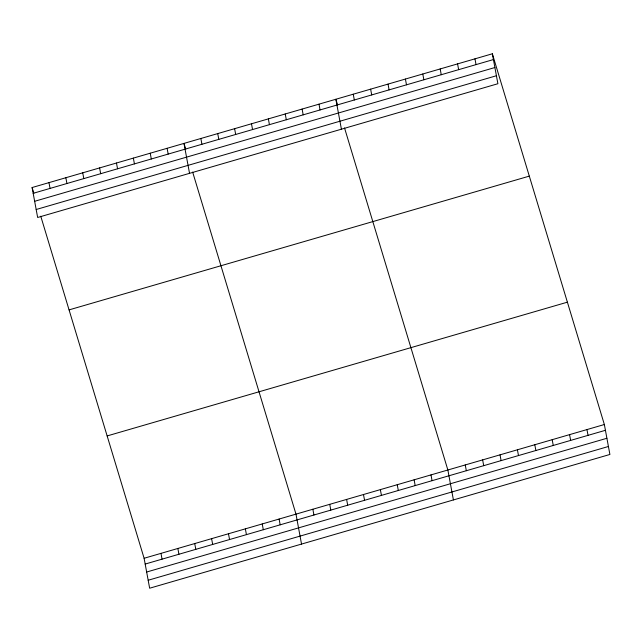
<?xml version="1.0" encoding="UTF-8"?>
<svg xmlns="http://www.w3.org/2000/svg" width="642" height="642" viewBox="0 0 642 642"><rect width="100%" height="100%" fill="white"/><g stroke="black" fill="none" stroke-linecap="round" stroke-linejoin="round"><path stroke-width="0.96" d="M492.35 53.784L497.895 83.725L37.653 217.477L32.1 187.536L492.35 53.784L604.355 424.522L609.9 454.464L149.65 588.216L144.105 558.275L40.759 216.21M33.167 193.322L493.417 59.562M34.652 201.291L494.894 67.53M36.169 209.509L496.418 75.748M69.063 309.885L529.305 176.125M107.142 435.934L567.392 302.173M144.105 558.275L604.355 424.522M145.172 564.061L605.422 430.301M146.649 572.03L606.899 438.269M148.174 580.248L608.423 446.487M337.596 104.991L335.862 99.261L341.416 129.202M344.529 127.935L447.867 470L453.413 499.941M185.715 149.137L183.981 143.399L189.534 173.34M192.648 172.072L295.986 514.138L301.531 544.079M32.1 187.536L33.833 193.274M586.965 429.57L588.032 435.356M569.574 434.626L570.65 440.404M552.192 439.682L553.26 445.46M474.96 58.831L476.035 64.609M534.802 444.729L535.869 450.515M457.577 63.887L458.645 69.665M517.412 449.785L518.487 455.563M440.187 68.943L441.255 74.721M500.03 454.841L501.097 460.619M422.797 73.99L423.872 79.769M482.64 459.889L483.715 465.675M405.415 79.046L406.482 84.824M465.257 464.944L466.325 470.722M388.025 84.102L389.1 89.88M370.635 89.15L371.71 94.936M430.991 474.903L432.058 480.681M353.252 94.205L354.32 99.983M414.114 479.807L415.189 485.585M397.238 484.71L398.313 490.488M318.986 104.165L320.061 109.942M380.361 489.613L381.436 495.399M302.109 109.068L303.185 114.846M363.484 494.517L364.56 500.303M285.233 113.971L286.308 119.749M346.616 499.428L347.683 505.206M268.364 118.874L269.431 124.652M329.739 504.331L330.807 510.109M251.487 123.778L252.555 129.564M312.863 509.234L313.93 515.012M234.611 128.689L235.678 134.467M217.734 133.592L218.802 139.37M279.11 519.041L280.177 524.819M200.858 138.495L201.925 144.273M262.233 523.944L263.308 529.73M245.356 528.856L246.432 534.634M167.105 148.302L168.18 154.08M228.48 533.759L229.555 539.537M150.228 153.205L151.303 158.991M211.603 538.662L212.679 544.44M133.351 158.109L134.427 163.895M194.727 543.565L195.802 549.343M116.475 163.02L117.55 168.798M177.858 548.469L178.925 554.247M99.606 167.923L100.674 173.701M160.981 553.372L162.049 559.15M82.73 172.826L83.797 178.604M65.853 177.73L66.92 183.508M48.977 182.633L50.044 188.411"/></g></svg>
